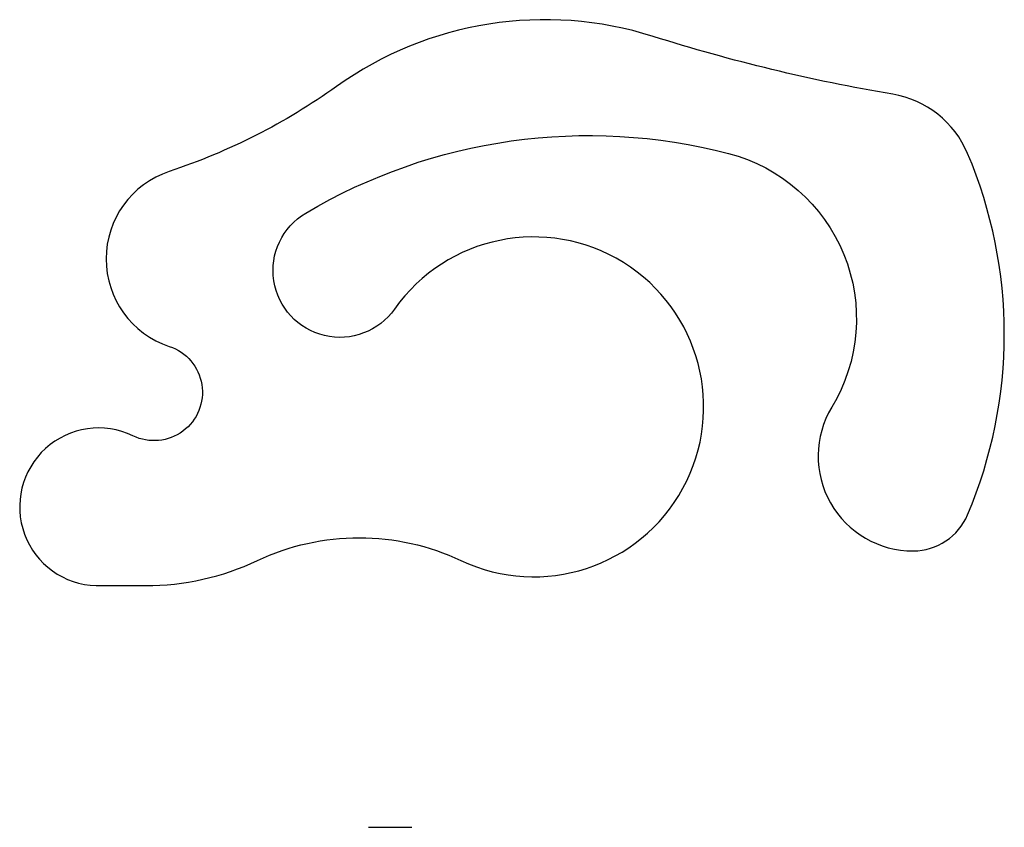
# Model space of a CAD drawing. Header units: metres. Extents: x -4.8 to 40.7, y -11.2 to 26.2.
import ezdxf

# ---------------------------------------------------------------- set-up
doc = ezdxf.new("R2010")
doc.units = ezdxf.units.M
doc.header["$MEASUREMENT"] = 0

msp = doc.modelspace()

# ---------------------------------------------------------------- linework, layer by layer
msp.add_line((11.317, -11.183), (13.317, -11.183))
msp.add_lwpolyline([(0, 0), (1, 0, 0.110745), (6.18, 1.162, -0.224239), (15.59, 1.162, 2.147463), (12.519, 12.801, -1.236621), (8.414, 17.24, -0.200262), (27.961, 20, -0.501535), (32.736, 8.252, 0.58581), (36.505, 1.608, 0.299857), (39.018, 3.283, 0.202874), (39.018, 20, 0.256035), (35.556, 22.739, -0.034661), (24.47, 25.418, 0.235991), (9.838, 23.101, -0.075063), (2.103, 19.166, 0.721447), (2.103, 11.071, -1.066934), (0.423, 6.932, 1.235788), (-1.275, 0), (0, 0)], format="xyb")

doc.saveas('drawing.dxf')
